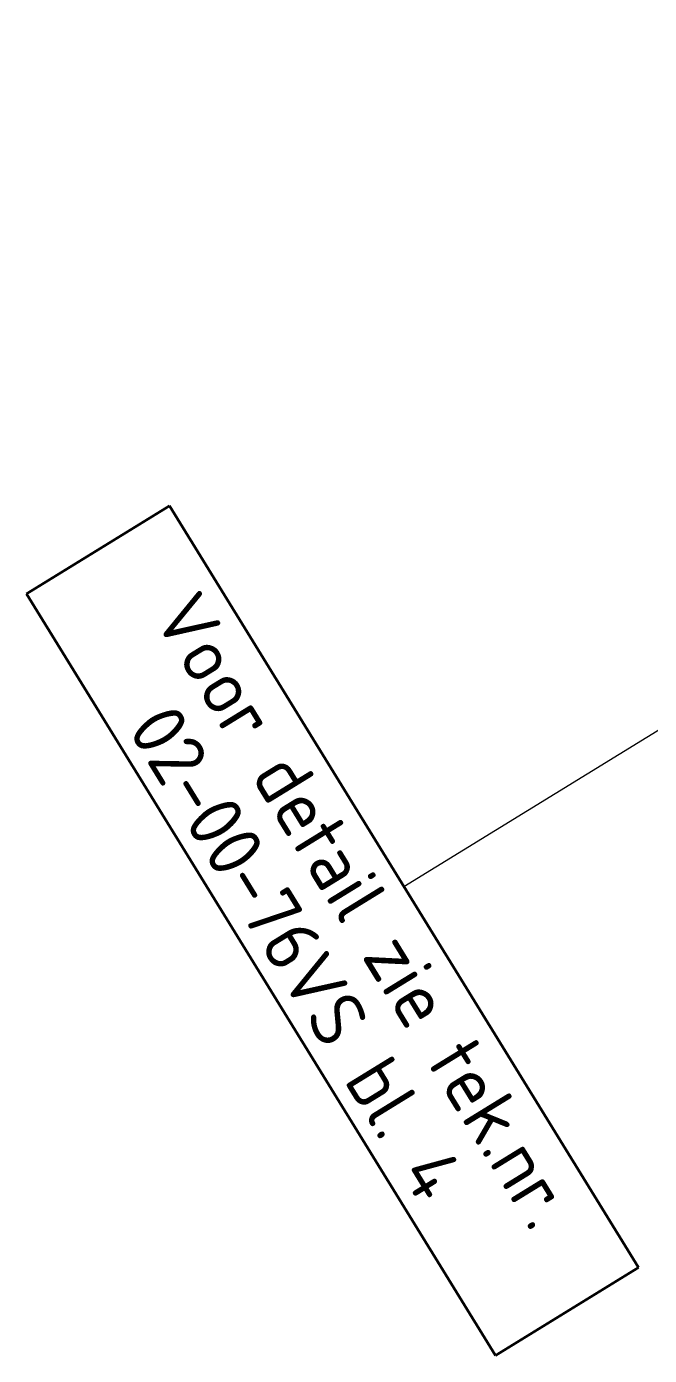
# Model space of a CAD drawing. Header units: metres. Extents: x 134219 to 139178, y 438661 to 444352.
# Drawn here: x 136402.2 to 136441.7, y 441271 to 441355.4 of the extents above; entities that cross this region are included whole.
import ezdxf
from ezdxf.enums import TextEntityAlignment as Align

# ---------------------------------------------------------------- set-up
doc = ezdxf.new("R2010")
doc.units = ezdxf.units.M
doc.layers.add('N-WE-KL-ET_LS_OV-T35', color=3, linetype='Continuous', lineweight=35)
doc.layers.add('X-XX-AL-AANPIJLING-G', color=7, linetype='Continuous', lineweight=18)
doc.styles.add('ISO18', font='NLCS-ISO.ttf')
doc.styles.add('NLCS-ISO', font='NLCS-ISO.ttf')
doc.dimstyles.new('UTD', dxfattribs={"dimtxt": 1.8, "dimasz": 1.8, "dimexe": 0, "dimexo": 0, "dimgap": 0.5, "dimtad": 1, "dimdec": 1, "dimzin": 1, "dimdsep": 46, "dimtxsty": 'ISO18', "dimcen": 2.5, "dimclrd": 256, "dimclre": 256, "dimclrt": 1, "dimadec": 0, "dimazin": 0, "dimtfac": 1, "dimtdec": 1, "dimtmove": 0, "dimatfit": 3, "dimfxl": 0, "dimlwd": -1, "dimlwe": -1, "dimarcsym": 0})

msp = doc.modelspace()

# ---------------------------------------------------------------- linework, layer by layer
at = {"layer": 'N-WE-KL-ET_LS_OV-T35'}
for p, q in [((136402.16, 441319.405), (136411.236, 441324.989)), ((136411.236, 441324.989), (136441.018, 441276.58)), ((136402.16, 441319.405), (136431.942, 441270.996)), ((136431.942, 441270.996), (136441.018, 441276.58))]:
    msp.add_line(p, q, dxfattribs=at)

# ---------------------------------------------------------------- texts
at = {"layer": 'N-WE-KL-ET_LS_OV-T35', "style": 'NLCS-ISO'}
for s, p in [('Voor detail zie tek.nr.', (136422.182, 441298.357)), ('02-00-76VS bl. 4', (136417.824, 441295.676))]:
    msp.add_text(s, height=3.5, rotation=301.60077, dxfattribs=at).set_placement(p, align=Align.CENTER)

# ---------------------------------------------------------------- leaders
at = {"layer": 'X-XX-AL-AANPIJLING-G'}
msp.add_leader([(136514.977, 441355.447), (136426.127, 441300.784)], dimstyle='UTD', override={"dimasz": 3.5, "dimfxl": 0}, dxfattribs=at)

doc.saveas('drawing.dxf')
